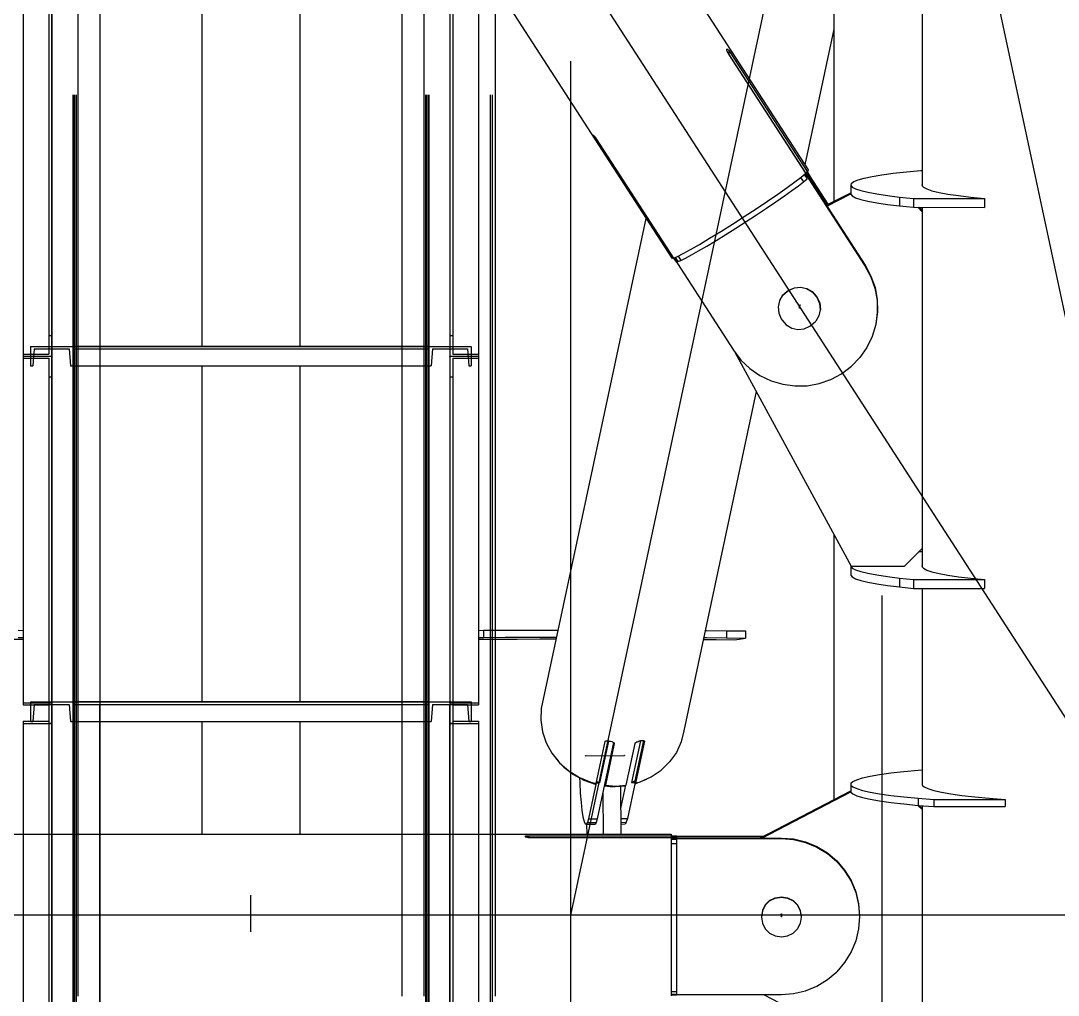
# Model space of a CAD drawing. Header units: millimetres. Extents: x 150209.93 to 150215.05, y 136675.65 to 136679.93.
# Drawn here: x 150213.5485 to 150213.6069, y 136677.2983 to 136677.3531 of the extents above; entities that cross this region are included whole.
import ezdxf

# ---------------------------------------------------------------- set-up
doc = ezdxf.new("R2010")
doc.units = ezdxf.units.MM
doc.header["$LTSCALE"] = 0.25
for name, pattern in [('CENTER', [50.8, 31.75, -6.35, 6.35, -6.35]), ('XKITLINE00', [0]), ('XKITLINE02', [4, 2, -2]), ('XKITLINE03', [6, 3, -1, 1, -1])]:
    doc.linetypes.add(name, pattern=pattern)

# ---------------------------------------------------------------- blocks, each defined once
blk = doc.blocks.new('çatıı')
at = {"color": 1, "linetype": 'XKITLINE03'}
for p, q in [((23109.01, 7919.31), (23109.01, 9590.91)), ((23122.51, 7919.31), (23122.5, 9590.95)), ((23214.99, 9590.95), (23214.99, 7919.31)), ((23220.99, 7919.31), (23220.99, 9590.91)), ((23109.01, 8517.52), (23109.01, 8614.26)), ((23220.99, 8614.26), (23220.99, 8517.52)), ((23214.99, 8520.27), (23115.01, 8520.27)), ((23115.01, 8520.27), (23115.01, 8520.27)), ((23214.99, 8520.27), (23214.99, 8520.27)), ((23109.01, 8420.07), (23109.01, 8517.52)), ((23220.99, 8517.52), (23220.99, 8420.07)), ((23214.99, 8420.27), (23115.01, 8420.27)), ((23115.01, 8420.27), (23115.01, 8420.27)), ((23214.99, 8420.27), (23214.99, 8420.27)), ((23109.01, 8317.52), (23109.01, 8414.26)), ((23220.99, 8414.26), (23220.99, 8317.52))]:
    blk.add_line(p, q, dxfattribs=at)
at = {"color": 116, "linetype": 'XKITLINE02', "true_color": 0x136734}
for p, q in [((23114.92, 9590.91), (23114.92, 7919.31)), ((23115, 9590.95), (23115.01, 7919.31)), ((23115, 9590.95), (23115.01, 7919.31)), ((23115.46, 9590.91), (23115.46, 7919.31)), ((23115.85, 9590.95), (23115.86, 7919.31)), ((23115.85, 9590.95), (23115.86, 7919.31)), ((23122.5, 9590.95), (23122.51, 7919.31)), ((23122.5, 9590.95), (23122.51, 7919.31)), ((23214.14, 9590.95), (23214.14, 7919.31)), ((23214.54, 9590.91), (23214.54, 7919.31)), ((23214.99, 9590.95), (23214.99, 7919.31)), ((23215.07, 9590.91), (23215.07, 7919.31)), ((23232.3, 9590.91), (23232.3, 7919.31)), ((23232.84, 9590.91), (23232.84, 7919.31)), ((23108.21, 8620.09), (23108.21, 8518.11)), ((23109.01, 8620.09), (23109.01, 8517.52)), ((23220.99, 8620.09), (23220.99, 8517.52)), ((23221.79, 8620.09), (23221.79, 8518.11)), ((23101.01, 8614.84), (23101.01, 8517.52)), ((23228.99, 8614.84), (23228.99, 8517.52)), ((23108.21, 8523.35), (23109.01, 8523.35)), ((23220.99, 8523.35), (23221.79, 8523.35)), ((23103.01, 8520.27), (23103.01, 8514.77)), ((23103.01, 8520.27), (23115.01, 8520.27)), ((23103.01, 8520.27), (23103.01, 8514.77)), ((23104.07, 8519.57), (23103.69, 8514.77)), ((23104.07, 8519.57), (23103.69, 8514.77)), ((23104.07, 8519.57), (23113.94, 8519.57)), ((23113.94, 8519.57), (23114.33, 8514.77)), ((23113.94, 8519.57), (23114.33, 8514.77)), ((23115.01, 8520.27), (23115.01, 8514.77)), ((23115.01, 8520.27), (23122.51, 8520.27)), ((23115.01, 8520.27), (23115.01, 8514.77)), ((23115.01, 8520.27), (23115.01, 8514.77)), ((23115.01, 8519.57), (23214.99, 8519.57)), ((23207.49, 8520.27), (23214.99, 8520.27)), ((23214.99, 8520.27), (23214.99, 8514.77)), ((23214.99, 8520.27), (23214.99, 8514.77)), ((23214.99, 8520.27), (23226.99, 8520.27)), ((23214.99, 8520.27), (23214.99, 8514.77)), ((23216.05, 8519.57), (23215.67, 8514.77)), ((23216.05, 8519.57), (23215.67, 8514.77)), ((23216.05, 8519.57), (23225.92, 8519.57)), ((23220.99, 8520.27), (23220.99, 8517.52)), ((23225.92, 8519.57), (23226.31, 8514.77)), ((23225.92, 8519.57), (23226.31, 8514.77)), ((23226.99, 8520.27), (23226.99, 8514.77)), ((23226.99, 8520.27), (23226.99, 8514.77)), ((23101.01, 8518.11), (23108.21, 8518.11)), ((23101.01, 8517.52), (23101.01, 8419.49)), ((23101.01, 8517.52), (23109.01, 8517.52)), ((23101.01, 8517.52), (23109.01, 8517.52)), ((23101.01, 8516.94), (23108.21, 8516.94)), ((23108.21, 8516.94), (23108.21, 8414.27)), ((23109.01, 8517.52), (23109.01, 8414.27)), ((23220.99, 8517.52), (23220.99, 8414.27)), ((23220.99, 8517.52), (23228.99, 8517.52)), ((23220.99, 8517.52), (23228.99, 8517.52)), ((23221.79, 8518.11), (23228.99, 8518.11)), ((23221.79, 8516.94), (23221.79, 8414.27)), ((23221.79, 8516.94), (23228.99, 8516.94)), ((23228.99, 8517.52), (23228.99, 8419.49)), ((23103.01, 8514.77), (23103.69, 8514.77)), ((23114.33, 8514.77), (23115.01, 8514.77)), ((23115.01, 8514.77), (23122.51, 8514.77)), ((23207.49, 8514.77), (23214.99, 8514.77)), ((23214.99, 8514.77), (23215.67, 8514.77)), ((23226.31, 8514.77), (23226.99, 8514.77)), ((23108.21, 8511.72), (23109.01, 8511.72)), ((23220.99, 8511.72), (23221.79, 8511.72)), ((23103.01, 8420.27), (23103.01, 8414.77)), ((23103.01, 8420.27), (23115.01, 8420.27)), ((23103.01, 8420.27), (23103.01, 8414.77)), ((23115.01, 8420.27), (23115.01, 8414.77)), ((23115.01, 8420.27), (23122.51, 8420.27)), ((23115.01, 8420.27), (23115.01, 8414.77)), ((23115.01, 8420.27), (23115.01, 8414.77)), ((23207.49, 8420.27), (23214.99, 8420.27)), ((23214.99, 8420.27), (23214.99, 8414.77)), ((23214.99, 8420.27), (23214.99, 8414.77)), ((23214.99, 8420.27), (23226.99, 8420.27)), ((23214.99, 8420.27), (23214.99, 8414.77)), ((23226.99, 8420.27), (23226.99, 8414.77)), ((23226.99, 8420.27), (23226.99, 8414.77)), ((23101.01, 8420.07), (23109.01, 8420.07)), ((23101.01, 8419.49), (23108.21, 8419.49)), ((23104.07, 8419.57), (23103.69, 8414.77)), ((23104.07, 8419.57), (23103.69, 8414.77)), ((23104.07, 8419.57), (23113.94, 8419.57)), ((23108.21, 8420.09), (23108.21, 8318.11)), ((23108.21, 8420.09), (23109.01, 8420.09)), ((23109.01, 8420.09), (23109.01, 8317.52)), ((23113.94, 8419.57), (23114.33, 8414.77)), ((23113.94, 8419.57), (23114.33, 8414.77)), ((23115.01, 8419.57), (23214.99, 8419.57)), ((23216.05, 8419.57), (23215.67, 8414.77)), ((23216.05, 8419.57), (23215.67, 8414.77)), ((23216.05, 8419.57), (23225.92, 8419.57)), ((23220.99, 8420.09), (23220.99, 8317.52)), ((23220.99, 8420.09), (23221.79, 8420.09)), ((23220.99, 8420.07), (23228.99, 8420.07)), ((23221.79, 8420.09), (23221.79, 8318.11)), ((23221.79, 8419.49), (23228.99, 8419.49)), ((23225.92, 8419.57), (23226.31, 8414.77)), ((23225.92, 8419.57), (23226.31, 8414.77)), ((23101.01, 8414.84), (23101.01, 8317.52)), ((23101.01, 8414.84), (23108.21, 8414.84)), ((23101.01, 8414.26), (23109.01, 8414.26)), ((23103.01, 8414.77), (23103.69, 8414.77)), ((23108.21, 8414.27), (23109.01, 8414.27)), ((23114.33, 8414.77), (23115.01, 8414.77)), ((23115.01, 8414.77), (23122.51, 8414.77)), ((23207.49, 8414.77), (23214.99, 8414.77)), ((23214.99, 8414.77), (23215.67, 8414.77)), ((23220.99, 8414.27), (23221.79, 8414.27)), ((23220.99, 8414.26), (23228.99, 8414.26)), ((23221.79, 8414.84), (23228.99, 8414.84)), ((23226.31, 8414.77), (23226.99, 8414.77)), ((23228.99, 8414.84), (23228.99, 8317.52)), ((23116.31, 8383.05), (23116.31, 8337.53)), ((23122.51, 8383.05), (23122.51, 8337.53)), ((23207.49, 8383.05), (23207.49, 8337.53)), ((23213.69, 8383.05), (23213.69, 8337.53)), ((23220.99, 8383.05), (23220.99, 8317.52)), ((23233.69, 8383.05), (23233.69, 8337.53))]:
    blk.add_line(p, q, dxfattribs=at)
at = {"color": 8, "linetype": 'CENTER'}
for p, q in [((23430, 8360.27), (22900, 9180.27)), ((23255, 8360.27), (23430, 9180.27)), ((23255, 8100.54), (23255, 8908.22)), ((23342.5, 7950.27), (23342.5, 8770.27)), ((23430, 8360.27), (23342.5, 8770.27)), ((23319.22, 8531.05), (23319.45, 8531.92)), ((23259.11, 8405.15), (23270.06, 8405.23)), ((23165, 8355.79), (23165, 8365.79)), ((23430, 8360.27), (22900, 8360.27)), ((23430, 7540.27), (23255, 8360.27)), ((23314.2, 8360.63), (23314.2, 8359.92))]:
    blk.add_line(p, q, dxfattribs=at)
at = {"color": 8, "linetype": 'XKITLINE00'}
for p, q in [((23046.42, 8995.8), (23321.7, 8569.91)), ((23008.1, 8970.94), (23283.37, 8545.05)), ((23353.8, 8951.04), (23353.8, 8565.48)), ((23328.91, 8704.92), (23328.91, 8561.05)), ((23151.2, 8614.77), (23151.2, 8520.27)), ((23178.8, 8614.77), (23178.8, 8520.27)), ((23328.91, 8609.52), (23320.76, 8571.36)), ((23298.82, 8603.87), (23298.91, 8603.9)), ((23298.91, 8603.9), (23299.03, 8603.84)), ((23298.82, 8603.87), (23298.79, 8603.78)), ((23298.79, 8603.78), (23298.81, 8603.61)), ((23298.81, 8603.61), (23298.88, 8603.38)), ((23298.88, 8603.38), (23298.99, 8603.11)), ((23298.99, 8603.11), (23299.15, 8602.81)), ((23299.03, 8603.84), (23299.2, 8603.71)), ((23299.08, 8602.94), (23299.58, 8603.26)), ((23299.15, 8602.81), (23299.33, 8602.51)), ((23299.2, 8603.71), (23299.38, 8603.51)), ((23299.25, 8602.64), (23299.27, 8602.65)), ((23299.25, 8602.63), (23299.27, 8602.64)), ((23299.27, 8602.64), (23299.27, 8602.61)), ((23299.27, 8602.64), (23337.76, 8543.1)), ((23299.28, 8602.65), (23299.78, 8602.98)), ((23299.33, 8602.51), (23321.01, 8568.97)), ((23299.38, 8603.51), (23299.58, 8603.26)), ((23299.58, 8603.26), (23299.78, 8602.98)), ((23299.78, 8602.98), (23321.46, 8569.43)), ((23261.24, 8579.76), (23261.22, 8579.72)), ((23261.22, 8579.72), (23261.26, 8579.6)), ((23261.24, 8579.76), (23261.31, 8579.73)), ((23261.26, 8579.6), (23261.34, 8579.41)), ((23261.31, 8579.73), (23261.43, 8579.62)), ((23261.34, 8579.41), (23261.46, 8579.18)), ((23261.43, 8579.62), (23261.58, 8579.45)), ((23261.46, 8579.18), (23261.62, 8578.9)), ((23261.58, 8579.45), (23261.76, 8579.22)), ((23261.62, 8578.9), (23261.87, 8579.06)), ((23261.62, 8578.9), (23261.8, 8578.61)), ((23261.76, 8579.22), (23261.96, 8578.95)), ((23261.8, 8578.61), (23262.07, 8578.78)), ((23261.8, 8578.61), (23283.48, 8545.06)), ((23261.96, 8578.95), (23262.15, 8578.66)), ((23262.15, 8578.66), (23283.83, 8545.11)), ((23319.75, 8567.9), (23320.97, 8568.92)), ((23320.96, 8569.11), (23321.46, 8569.43)), ((23320.96, 8569.11), (23321.09, 8569.2)), ((23321.01, 8568.97), (23320.97, 8568.92)), ((23321.09, 8569.2), (23321.9, 8567.94)), ((23321.28, 8569.32), (23322.05, 8568.13)), ((23321.43, 8569.41), (23322.11, 8568.36)), ((23321.62, 8569.6), (23321.46, 8569.43)), ((23321.7, 8569.91), (23321.62, 8569.6)), ((23342.46, 8568.52), (23345.68, 8568.96)), ((23345.68, 8568.96), (23349.35, 8569.37)), ((23349.35, 8569.37), (23353.45, 8569.76)), ((23353.45, 8569.76), (23353.8, 8569.76)), ((23315.8, 8564.94), (23318.01, 8566.56)), ((23318.01, 8566.56), (23319.75, 8567.9)), ((23318.97, 8565.47), (23320.39, 8566.58)), ((23319.61, 8567.79), (23320.39, 8566.58)), ((23320.39, 8566.58), (23321.41, 8567.44)), ((23320.63, 8568.64), (23321.41, 8567.44)), ((23320.92, 8568.88), (23337.7, 8542.91)), ((23321.77, 8567.85), (23321.9, 8567.94)), ((23322.05, 8568.13), (23321.9, 8567.94)), ((23322.03, 8568.1), (23327.16, 8560.17)), ((23322.12, 8568.27), (23322.05, 8568.13)), ((23322.11, 8568.36), (23322.12, 8568.27)), ((23322.12, 8568.25), (23327.29, 8560.24)), ((23333.87, 8566.1), (23333.73, 8565.6)), ((23333.87, 8566.1), (23334.54, 8566.61)), ((23334.54, 8566.61), (23335.75, 8567.1)), ((23335.75, 8567.1), (23337.48, 8567.59)), ((23337.48, 8567.59), (23339.72, 8568.06)), ((23339.72, 8568.06), (23342.46, 8568.52)), ((23310.26, 8561.08), (23313.19, 8563.1)), ((23313.19, 8563.1), (23315.8, 8564.94)), ((23315.05, 8562.61), (23317.17, 8564.13)), ((23317.17, 8564.13), (23318.97, 8565.47)), ((23326.83, 8560.01), (23333.73, 8563.48)), ((23327, 8559.75), (23333.73, 8563.14)), ((23333.73, 8565.6), (23334.14, 8565.09)), ((23333.73, 8565.6), (23333.73, 8563.11)), ((23333.73, 8563.11), (23334.14, 8562.6)), ((23334.14, 8565.09), (23335.08, 8564.59)), ((23335.08, 8564.59), (23336.55, 8564.1)), ((23336.55, 8564.1), (23338.53, 8563.62)), ((23338.53, 8563.62), (23341.03, 8563.16)), ((23341.03, 8563.16), (23344.01, 8562.71)), ((23341.03, 8563.15), (23341.07, 8563.15)), ((23353.8, 8565.81), (23353.73, 8565.56)), ((23353.73, 8565.56), (23354.13, 8565.06)), ((23354.13, 8565.06), (23355.07, 8564.56)), ((23355.07, 8564.56), (23356.54, 8564.07)), ((23356.54, 8564.07), (23358.53, 8563.59)), ((23358.53, 8563.59), (23361.02, 8563.12)), ((23361.02, 8563.12), (23364, 8562.68)), ((23307.09, 8558.96), (23310.26, 8561.08)), ((23310.01, 8559.14), (23312.64, 8560.93)), ((23312.64, 8560.93), (23315.05, 8562.61)), ((23334.14, 8562.6), (23335.08, 8562.1)), ((23335.08, 8562.1), (23336.55, 8561.61)), ((23336.55, 8561.61), (23338.53, 8561.13)), ((23338.53, 8561.13), (23341.03, 8560.66)), ((23341.03, 8560.66), (23344.01, 8560.22)), ((23344.01, 8562.71), (23347.46, 8562.28)), ((23344.01, 8560.22), (23347.46, 8559.79)), ((23347.46, 8562.28), (23351.34, 8561.88)), ((23347.46, 8562.28), (23347.46, 8559.79)), ((23351.34, 8561.88), (23371.34, 8561.85)), ((23351.34, 8561.88), (23351.34, 8559.39)), ((23364, 8562.68), (23367.45, 8562.25)), ((23367.45, 8562.25), (23371.34, 8561.85)), ((23371.34, 8561.85), (23371.34, 8559.36)), ((23303.78, 8556.79), (23307.09, 8558.96)), ((23304.33, 8555.4), (23307.22, 8557.28)), ((23307.22, 8557.28), (23310.01, 8559.14)), ((23347.46, 8559.79), (23351.34, 8559.39)), ((23351.34, 8559.39), (23371.34, 8559.36)), ((23352.53, 8559.39), (23353.78, 8558.14)), ((23353.03, 8559.39), (23353.8, 8558.62)), ((23353.8, 8558.21), (23353.78, 8558.14)), ((23353.78, 8558.14), (23353.78, 8463.44)), ((23353.8, 8559.38), (23353.8, 8458.32)), ((23276.11, 8556.29), (23246.68, 8418.41)), ((23297.15, 8552.58), (23300.43, 8554.64)), ((23300.43, 8554.64), (23303.78, 8556.79)), ((23301.42, 8553.53), (23304.33, 8555.4)), ((23294.03, 8550.67), (23297.15, 8552.58)), ((23295.82, 8550.04), (23298.56, 8551.73)), ((23298.56, 8551.73), (23301.42, 8553.53)), ((23288.65, 8547.51), (23291.17, 8548.96)), ((23290.93, 8547.13), (23293.25, 8548.49)), ((23291.17, 8548.96), (23294.03, 8550.67)), ((23293.25, 8548.49), (23295.82, 8550.04)), ((23283.88, 8545.12), (23284.95, 8545.56)), ((23284.95, 8545.56), (23286.56, 8546.37)), ((23285.15, 8545.66), (23285.93, 8544.46)), ((23286.56, 8546.37), (23288.65, 8547.51)), ((23287.22, 8545.09), (23288.9, 8545.99)), ((23288.9, 8545.99), (23290.93, 8547.13)), ((23283.37, 8545.05), (23283.48, 8545.06)), ((23283.48, 8545.06), (23283.75, 8545.24)), ((23283.83, 8545.11), (23283.88, 8545.12)), ((23283.9, 8545.13), (23284.58, 8544.08)), ((23283.96, 8545.15), (23300.74, 8519.19)), ((23284.29, 8545.29), (23285.05, 8544.12)), ((23284.58, 8544.08), (23284.67, 8544.05)), ((23285.05, 8544.12), (23285.93, 8544.46)), ((23285.93, 8544.46), (23287.22, 8545.09)), ((23337.76, 8543.1), (23337.7, 8542.91)), ((23337.7, 8542.91), (23339.34, 8539.88)), ((23337.76, 8543.1), (23339.39, 8540.07)), ((23339.39, 8540.07), (23339.34, 8539.88)), ((23339.34, 8539.88), (23340.48, 8536.63)), ((23339.39, 8540.07), (23340.54, 8536.82)), ((23316.26, 8536.09), (23317.86, 8536.79)), ((23317.85, 8536.73), (23319.59, 8536.9)), ((23317.86, 8536.79), (23319.61, 8536.97)), ((23319.59, 8536.9), (23321.3, 8536.53)), ((23319.61, 8536.97), (23321.32, 8536.6)), ((23340.54, 8536.82), (23341.15, 8533.44)), ((23314.52, 8534.59), (23313.64, 8533.09)), ((23314.53, 8534.66), (23313.65, 8533.15)), ((23314.52, 8534.59), (23315.82, 8535.76)), ((23314.53, 8534.66), (23315.84, 8535.82)), ((23315.82, 8535.76), (23316.24, 8536.03)), ((23315.84, 8535.82), (23315.82, 8535.76)), ((23315.84, 8535.82), (23316.26, 8536.09)), ((23316.24, 8536.03), (23317.85, 8536.73)), ((23316.26, 8536.09), (23316.24, 8536.03)), ((23321.3, 8536.53), (23322.81, 8535.65)), ((23321.32, 8536.6), (23322.83, 8535.72)), ((23322.81, 8535.65), (23323.98, 8534.35)), ((23322.83, 8535.72), (23324, 8534.41)), ((23324, 8534.41), (23323.98, 8534.35)), ((23323.98, 8534.35), (23324.25, 8533.93)), ((23324, 8534.41), (23324.27, 8533.99)), ((23324.27, 8533.99), (23324.25, 8533.93)), ((23324.25, 8533.93), (23324.96, 8532.33)), ((23324.27, 8533.99), (23324.98, 8532.39)), ((23340.48, 8536.63), (23341.1, 8533.24)), ((23313.64, 8533.09), (23313.27, 8531.38)), ((23313.27, 8531.38), (23313.45, 8529.64)), ((23324.96, 8532.33), (23325.14, 8530.59)), ((23324.98, 8532.39), (23325.16, 8530.66)), ((23341.1, 8533.24), (23341.18, 8529.8)), ((23341.15, 8533.44), (23341.24, 8530)), ((23313.45, 8529.64), (23314.15, 8528.04)), ((23314.15, 8528.04), (23314.42, 8527.62)), ((23324.77, 8528.89), (23323.89, 8527.38)), ((23325.14, 8530.59), (23324.77, 8528.89)), ((23341.18, 8529.8), (23340.72, 8526.39)), ((23341.24, 8530), (23340.77, 8526.59)), ((23314.42, 8527.62), (23315.59, 8526.32)), ((23315.59, 8526.32), (23317.11, 8525.44)), ((23317.11, 8525.44), (23318.82, 8525.07)), ((23318.82, 8525.07), (23320.56, 8525.24)), ((23320.56, 8525.24), (23322.16, 8525.95)), ((23322.16, 8525.95), (23322.58, 8526.21)), ((23322.58, 8526.21), (23323.89, 8527.38)), ((23340.72, 8526.39), (23339.73, 8523.09)), ((23340.77, 8526.59), (23340.72, 8526.39)), ((23339.73, 8523.09), (23338.24, 8519.99)), ((23338.24, 8519.99), (23336.27, 8517.17)), ((23300.74, 8519.19), (23302.83, 8516.45)), ((23301.14, 8518.66), (23333.78, 8458.49)), ((23302.83, 8516.45), (23305.33, 8514.07)), ((23336.27, 8517.17), (23333.89, 8514.68)), ((23151.2, 8514.77), (23151.2, 8420.27)), ((23178.8, 8514.77), (23178.8, 8420.27)), ((23305.33, 8514.07), (23308.17, 8512.11)), ((23331.15, 8512.6), (23333.89, 8514.68)), ((23308.17, 8512.11), (23311.28, 8510.61)), ((23311.28, 8510.61), (23314.58, 8509.62)), ((23324.85, 8509.84), (23328.11, 8510.97)), ((23328.11, 8510.97), (23331.15, 8512.6)), ((23314.58, 8509.62), (23318, 8509.15)), ((23318, 8509.15), (23321.45, 8509.23)), ((23321.45, 8509.23), (23324.85, 8509.84)), ((23307.15, 8507.58), (23286.79, 8412.19)), ((23328.91, 8467.48), (23328.91, 8392.79)), ((23348.78, 8458.46), (23353.78, 8463.44)), ((23352.87, 8462.54), (23353.45, 8462.59)), ((23353.45, 8462.59), (23353.8, 8462.59)), ((23353.8, 8463.51), (23353.78, 8463.44)), ((23333.76, 8458.53), (23333.73, 8458.43)), ((23333.73, 8458.43), (23334.14, 8457.93)), ((23333.73, 8458.43), (23333.73, 8455.94)), ((23333.78, 8458.49), (23348.78, 8458.46)), ((23353.8, 8458.65), (23353.73, 8458.4)), ((23353.73, 8458.4), (23354.13, 8457.89)), ((23333.73, 8455.94), (23334.14, 8455.44)), ((23334.14, 8457.93), (23335.08, 8457.43)), ((23334.14, 8455.44), (23335.08, 8454.94)), ((23335.08, 8457.43), (23336.55, 8456.94)), ((23336.55, 8456.94), (23338.53, 8456.46)), ((23338.53, 8456.46), (23341.03, 8455.99)), ((23341.03, 8455.99), (23344.01, 8455.54)), ((23344.01, 8455.54), (23347.45, 8455.12)), ((23347.45, 8455.12), (23351.34, 8454.71)), ((23347.45, 8455.12), (23347.45, 8452.62)), ((23354.13, 8457.89), (23355.07, 8457.39)), ((23355.07, 8457.39), (23356.54, 8456.9)), ((23356.54, 8456.9), (23358.53, 8456.42)), ((23358.53, 8456.42), (23361.02, 8455.96)), ((23361.02, 8455.96), (23364, 8455.51)), ((23364, 8455.51), (23367.45, 8455.08)), ((23335.08, 8454.94), (23336.55, 8454.44)), ((23336.55, 8454.44), (23338.53, 8453.96)), ((23338.53, 8453.96), (23341.03, 8453.5)), ((23341.03, 8453.5), (23344.01, 8453.05)), ((23344.01, 8453.05), (23347.45, 8452.62)), ((23347.45, 8452.62), (23351.34, 8452.22)), ((23351.34, 8454.71), (23371.34, 8454.68)), ((23351.34, 8454.71), (23351.34, 8452.22)), ((23351.34, 8452.22), (23371.34, 8452.19)), ((23353.8, 8452.22), (23353.8, 8396.88)), ((23367.45, 8455.08), (23371.34, 8454.68)), ((23371.34, 8454.68), (23371.34, 8452.19)), ((23249.21, 8440.51), (23251.4, 8440.51)), ((23096.39, 8437.95), (23101.01, 8437.92)), ((23099.6, 8440.43), (23101.01, 8440.42)), ((23099.6, 8438.43), (23101.01, 8438.42)), ((23228.99, 8440.42), (23230.39, 8440.43)), ((23228.99, 8438.42), (23230.39, 8438.43)), ((23228.99, 8437.92), (23233.6, 8437.95)), ((23230.39, 8440.43), (23236.53, 8440.47)), ((23230.39, 8440.43), (23230.39, 8438.43)), ((23230.39, 8438.43), (23236.53, 8438.47)), ((23233.6, 8437.95), (23239.88, 8437.98)), ((23236.53, 8440.47), (23242.81, 8440.49)), ((23236.53, 8438.47), (23242.81, 8438.49)), ((23239.88, 8437.98), (23246.28, 8437.99)), ((23242.81, 8440.49), (23249.21, 8440.51)), ((23242.81, 8438.49), (23249.21, 8438.51)), ((23246.28, 8437.99), (23250.87, 8438)), ((23249.21, 8438.51), (23250.98, 8438.51)), ((23292.27, 8437.83), (23295.83, 8437.8)), ((23292.38, 8438.38), (23293.14, 8438.37)), ((23292.81, 8440.37), (23293.14, 8440.37)), ((23293.14, 8440.37), (23298.76, 8440.31)), ((23293.14, 8438.37), (23298.76, 8438.31)), ((23295.83, 8437.8), (23301.15, 8437.73)), ((23298.76, 8440.31), (23298.76, 8438.31)), ((23298.76, 8440.31), (23304.08, 8440.25)), ((23298.76, 8438.31), (23304.08, 8438.25)), ((23301.15, 8437.73), (23304.08, 8438.25)), ((23304.08, 8440.25), (23304.08, 8438.25)), ((23246.68, 8418.41), (23246.53, 8415.16)), ((23151.2, 8414.77), (23151.2, 8383.05)), ((23178.8, 8414.77), (23178.8, 8383.05)), ((23246.53, 8415.16), (23246.99, 8411.92)), ((23246.99, 8411.92), (23248.05, 8408.78)), ((23286.79, 8412.19), (23286.03, 8409.04)), ((23248.05, 8408.78), (23249.67, 8405.84)), ((23264.51, 8409.14), (23262, 8397.38)), ((23267.01, 8408.89), (23262.42, 8387.41)), ((23265.56, 8409.27), (23263.05, 8397.51)), ((23264.62, 8409.26), (23264.51, 8409.14)), ((23264.62, 8409.26), (23264.81, 8409.35)), ((23267.05, 8408.86), (23264.67, 8397.71)), ((23267.22, 8408.6), (23264.71, 8396.84)), ((23264.81, 8409.35), (23265.09, 8409.39)), ((23265.09, 8409.39), (23265.42, 8409.39)), ((23265.33, 8409.39), (23265.56, 8409.27)), ((23265.42, 8409.39), (23265.79, 8409.34)), ((23265.56, 8409.27), (23266.08, 8409.27)), ((23265.79, 8409.34), (23266.16, 8409.26)), ((23266.16, 8409.26), (23266.5, 8409.13)), ((23266.5, 8409.13), (23266.68, 8409.04)), ((23266.68, 8409.04), (23266.8, 8409)), ((23266.8, 8409), (23267.03, 8408.88)), ((23267.03, 8408.88), (23267.17, 8408.74)), ((23267.17, 8408.74), (23267.22, 8408.6)), ((23273, 8408.64), (23270.49, 8396.88)), ((23274.59, 8409.33), (23272.08, 8397.58)), ((23273.1, 8408.78), (23273, 8408.64)), ((23275.44, 8409.43), (23273.02, 8398.1)), ((23273.1, 8408.78), (23273.3, 8408.92)), ((23275.47, 8409.42), (23273.11, 8398.36)), ((23275.66, 8409.22), (23273.15, 8397.46)), ((23273.3, 8408.92), (23273.57, 8409.05)), ((23273.57, 8409.05), (23273.7, 8409.09)), ((23273.7, 8409.09), (23273.9, 8409.18)), ((23273.9, 8409.18), (23274.25, 8409.31)), ((23274.25, 8409.31), (23274.61, 8409.4)), ((23274.33, 8409.33), (23274.59, 8409.33)), ((23274.59, 8409.33), (23274.76, 8409.43)), ((23274.61, 8409.4), (23274.95, 8409.46)), ((23274.95, 8409.46), (23275.25, 8409.46)), ((23275.25, 8409.46), (23275.47, 8409.42)), ((23275.47, 8409.42), (23275.61, 8409.34)), ((23275.61, 8409.34), (23275.66, 8409.22)), ((23286.03, 8409.04), (23284.68, 8406.08)), ((23249.67, 8405.84), (23251.82, 8403.19)), ((23284.68, 8406.08), (23282.78, 8403.4)), ((23250.45, 8404.88), (23250.82, 8404.33)), ((23250.82, 8404.33), (23251.42, 8403.68)), ((23251.82, 8403.19), (23254.42, 8400.91)), ((23252.17, 8402.88), (23253.06, 8401.93)), ((23280.4, 8401.08), (23282.78, 8403.4)), ((23253.06, 8401.93), (23255.7, 8399.91)), ((23254.42, 8400.91), (23257.39, 8399.06)), ((23255.7, 8399.91), (23258.66, 8398.32)), ((23277.6, 8399.2), (23280.4, 8401.08)), ((23339.18, 8399.4), (23341.83, 8399.86)), ((23341.83, 8399.86), (23344.98, 8400.31)), ((23344.98, 8400.31), (23348.59, 8400.73)), ((23348.59, 8400.73), (23352.65, 8401.13)), ((23352.65, 8401.13), (23353.8, 8401.22)), ((23257.39, 8399.06), (23260.65, 8397.7)), ((23257.44, 8398.97), (23257.49, 8397.59)), ((23257.49, 8397.59), (23257.66, 8394.62)), ((23258.7, 8398.51), (23258.66, 8398.32)), ((23258.66, 8398.32), (23261.85, 8397.2)), ((23262.09, 8397.51), (23259.93, 8387.4)), ((23260.65, 8397.7), (23262, 8397.38)), ((23261.9, 8397.41), (23261.85, 8397.2)), ((23262.08, 8397.77), (23262.09, 8397.51)), ((23262.09, 8397.51), (23263.05, 8397.51)), ((23262.13, 8397.99), (23263.05, 8397.51)), ((23264.54, 8397.32), (23264.57, 8396.67)), ((23264.69, 8397.26), (23264.57, 8396.67)), ((23264.66, 8397.91), (23264.69, 8397.26)), ((23264.67, 8397.71), (23264.71, 8396.84)), ((23264.71, 8396.84), (23267.61, 8396.62)), ((23267.61, 8396.62), (23270.49, 8396.88)), ((23270.41, 8396.87), (23269, 8390.3)), ((23270.37, 8396.87), (23270.34, 8396.71)), ((23273.04, 8397.58), (23270.89, 8387.47)), ((23272.08, 8397.58), (23273.02, 8398.1)), ((23272.08, 8397.58), (23273.04, 8397.58)), ((23273.13, 8397.87), (23273, 8397.28)), ((23273, 8397.28), (23274.22, 8397.73)), ((23273, 8397.38), (23273, 8397.28)), ((23273.02, 8398.1), (23273.04, 8397.58)), ((23273.1, 8398.48), (23273.13, 8397.87)), ((23273.11, 8398.36), (23273.15, 8397.46)), ((23273.15, 8397.46), (23274.47, 8397.8)), ((23274.47, 8397.8), (23277.6, 8399.2)), ((23274.88, 8397.98), (23276.09, 8398.43)), ((23276.09, 8398.43), (23276.75, 8398.82)), ((23276.11, 8398.53), (23276.09, 8398.43)), ((23333.76, 8397.41), (23334.31, 8397.92)), ((23333.76, 8397.41), (23333.76, 8396.9)), ((23333.76, 8396.9), (23333.76, 8394.91)), ((23333.76, 8396.9), (23334.31, 8396.4)), ((23334.31, 8397.92), (23335.4, 8398.42)), ((23335.4, 8398.42), (23337.03, 8398.92)), ((23337.03, 8398.92), (23339.18, 8399.4)), ((23353.76, 8397.41), (23353.8, 8397.44)), ((23353.76, 8397.41), (23353.76, 8396.9)), ((23353.76, 8396.9), (23354.31, 8396.4)), ((23257.66, 8394.62), (23257.87, 8391.97)), ((23263.99, 8394.75), (23264.09, 8383.05)), ((23264.57, 8396.67), (23266.01, 8396.54)), ((23266.06, 8396.74), (23266.01, 8396.54)), ((23266.01, 8396.54), (23267.46, 8396.5)), ((23267.46, 8396.5), (23268.91, 8396.56)), ((23268.95, 8396.74), (23268.91, 8396.56)), ((23268.91, 8396.56), (23270.34, 8396.71)), ((23268.95, 8396.56), (23269.07, 8383.05)), ((23308.13, 8382.01), (23333.76, 8395.31)), ((23308.74, 8382.01), (23333.76, 8394.99)), ((23333.76, 8394.91), (23334.31, 8394.4)), ((23334.31, 8396.4), (23335.4, 8395.9)), ((23334.31, 8394.4), (23335.4, 8393.9)), ((23335.4, 8395.9), (23337.03, 8395.4)), ((23335.4, 8393.9), (23337.03, 8393.41)), ((23337.03, 8395.4), (23339.18, 8394.92)), ((23339.18, 8394.92), (23341.83, 8394.46)), ((23341.83, 8394.46), (23344.98, 8394.01)), ((23344.98, 8394.01), (23348.59, 8393.59)), ((23354.31, 8396.4), (23355.4, 8395.9)), ((23355.4, 8395.9), (23357.03, 8395.4)), ((23357.03, 8395.4), (23359.18, 8394.92)), ((23359.18, 8394.92), (23361.83, 8394.46)), ((23361.83, 8394.46), (23364.98, 8394.01)), ((23364.98, 8394.01), (23368.59, 8393.59)), ((23257.87, 8391.97), (23258.12, 8389.72)), ((23337.03, 8393.41), (23339.18, 8392.93)), ((23339.18, 8392.93), (23341.83, 8392.46)), ((23341.83, 8392.46), (23344.98, 8392.02)), ((23344.98, 8392.02), (23348.59, 8391.6)), ((23348.59, 8393.59), (23352.65, 8393.19)), ((23348.59, 8391.6), (23352.65, 8391.2)), ((23352.61, 8391.2), (23353.8, 8390.02)), ((23352.65, 8393.19), (23352.65, 8391.2)), ((23352.65, 8393.19), (23357.11, 8392.83)), ((23352.65, 8391.2), (23357.11, 8390.83)), ((23352.96, 8391.17), (23353.8, 8390.34)), ((23353.8, 8391.1), (23353.8, 8390.18)), ((23357.11, 8392.83), (23357.11, 8390.83)), ((23357.11, 8392.83), (23377.11, 8392.83)), ((23368.59, 8393.59), (23372.65, 8393.19)), ((23372.65, 8393.19), (23377.11, 8392.83)), ((23377.11, 8392.83), (23377.11, 8390.83)), ((23258.12, 8389.72), (23258.4, 8387.95)), ((23353.8, 8390.18), (23353.8, 8390.02)), ((23353.8, 8390.02), (23353.8, 8330.21)), ((23357.11, 8390.83), (23377.11, 8390.83)), ((23258.4, 8387.95), (23258.7, 8386.69)), ((23258.7, 8386.69), (23259.02, 8385.99)), ((23259.02, 8385.99), (23259.33, 8385.88)), ((23259.64, 8386.35), (23259.33, 8385.88)), ((23259.33, 8385.88), (23261.82, 8385.9)), ((23259.44, 8385.88), (23259.46, 8383.05)), ((23259.93, 8387.4), (23259.64, 8386.35)), ((23259.64, 8386.35), (23262.13, 8386.37)), ((23259.93, 8387.4), (23262.42, 8387.41)), ((23262.13, 8386.37), (23261.82, 8385.9)), ((23262.42, 8387.41), (23262.13, 8386.37)), ((23269.03, 8387.46), (23270.89, 8387.47)), ((23269.04, 8386.42), (23270.59, 8386.43)), ((23269.04, 8385.95), (23270.28, 8385.96)), ((23270.59, 8386.43), (23270.28, 8385.96)), ((23270.89, 8387.47), (23270.59, 8386.43)), ((23046.8, 8383.05), (23283.2, 8383.05)), ((23242.11, 8382.5), (23242.19, 8382.55)), ((23242.11, 8382.5), (23242.11, 8382.45)), ((23242.11, 8382.45), (23242.19, 8382.39)), ((23242.19, 8382.55), (23242.36, 8382.59)), ((23242.19, 8382.39), (23242.36, 8382.31)), ((23242.36, 8382.59), (23242.6, 8382.63)), ((23242.36, 8382.31), (23242.6, 8382.24)), ((23242.6, 8382.63), (23242.89, 8382.65)), ((23242.6, 8382.24), (23242.89, 8382.19)), ((23242.89, 8382.65), (23243.2, 8382.65)), ((23242.89, 8382.65), (23242.89, 8382.19)), ((23242.89, 8382.19), (23243.2, 8382.18)), ((23243.2, 8382.65), (23283.2, 8382.65)), ((23243.2, 8382.65), (23243.2, 8382.18)), ((23243.2, 8382.18), (23283.2, 8382.18)), ((23283.2, 8383.05), (23283.2, 8382.65)), ((23283.2, 8382.65), (23283.2, 8382.18)), ((23283.2, 8382.62), (23284.7, 8382.62)), ((23283.2, 8382.43), (23284.7, 8382.43)), ((23283.2, 8382.24), (23283.2, 8382.18)), ((23283.2, 8382.24), (23284.7, 8382.24)), ((23283.2, 8382.18), (23283.2, 8370.1)), ((23284.7, 8382.62), (23284.7, 8382.55)), ((23284.7, 8382.56), (23309.19, 8382.56)), ((23284.7, 8382.55), (23284.7, 8382.02)), ((23284.7, 8382.4), (23308.89, 8382.4)), ((23283.2, 8382.01), (23314.2, 8382.01)), ((23283.2, 8381.85), (23314.2, 8381.85)), ((23283.2, 8381.71), (23284.7, 8381.71)), ((23283.2, 8380.43), (23284.7, 8380.43)), ((23284.7, 8381.71), (23284.7, 8373.67)), ((23314.2, 8382.01), (23317.64, 8381.74)), ((23314.2, 8382.01), (23314.2, 8381.85)), ((23314.2, 8381.85), (23317.64, 8381.58)), ((23317.64, 8381.74), (23317.64, 8381.58)), ((23317.64, 8381.74), (23320.99, 8380.94)), ((23317.64, 8381.58), (23320.99, 8380.78)), ((23320.99, 8380.94), (23324.18, 8379.62)), ((23320.99, 8380.78), (23324.18, 8379.46)), ((23324.18, 8379.62), (23327.13, 8377.82)), ((23324.18, 8379.46), (23327.13, 8377.66)), ((23327.13, 8377.82), (23329.75, 8375.59)), ((23327.13, 8377.66), (23329.75, 8375.43)), ((23284.7, 8373.67), (23284.7, 8344.23)), ((23329.75, 8375.59), (23331.99, 8372.97)), ((23329.75, 8375.43), (23331.99, 8372.81)), ((23331.99, 8372.97), (23333.8, 8370.03)), ((23331.99, 8372.81), (23333.8, 8369.88)), ((23283.2, 8370.1), (23283.2, 8347.33)), ((23333.8, 8370.03), (23335.12, 8366.85)), ((23333.8, 8369.88), (23335.12, 8366.7)), ((23310.9, 8364.44), (23312.46, 8365.23)), ((23310.9, 8364.37), (23312.46, 8365.17)), ((23310.9, 8364.37), (23312.46, 8365.17)), ((23310.9, 8364.31), (23312.46, 8365.1)), ((23312.46, 8365.23), (23314.2, 8365.5)), ((23312.46, 8365.17), (23314.2, 8365.44)), ((23312.46, 8365.17), (23314.2, 8365.44)), ((23312.46, 8365.1), (23314.2, 8365.38)), ((23314.2, 8365.5), (23314.2, 8365.44)), ((23314.2, 8365.5), (23315.93, 8365.23)), ((23314.2, 8365.44), (23315.93, 8365.17)), ((23314.2, 8365.44), (23315.93, 8365.17)), ((23314.2, 8365.44), (23314.2, 8365.38)), ((23314.2, 8365.38), (23315.93, 8365.1)), ((23315.93, 8365.23), (23317.49, 8364.44)), ((23315.93, 8365.17), (23317.49, 8364.37)), ((23315.93, 8365.17), (23317.49, 8364.37)), ((23315.93, 8365.1), (23317.49, 8364.31)), ((23335.12, 8366.85), (23335.92, 8363.51)), ((23335.12, 8366.7), (23335.92, 8363.35)), ((23309.66, 8363.2), (23308.87, 8361.64)), ((23309.66, 8363.14), (23308.87, 8361.58)), ((23309.66, 8363.14), (23308.87, 8361.58)), ((23309.66, 8363.08), (23308.87, 8361.52)), ((23309.66, 8363.2), (23310.9, 8364.44)), ((23309.66, 8363.14), (23310.9, 8364.37)), ((23309.66, 8363.14), (23310.9, 8364.37)), ((23309.66, 8363.08), (23310.9, 8364.31)), ((23317.49, 8364.44), (23318.73, 8363.2)), ((23317.49, 8364.37), (23318.73, 8363.14)), ((23317.49, 8364.37), (23318.73, 8363.14)), ((23317.49, 8364.31), (23318.73, 8363.08)), ((23318.73, 8363.2), (23319.52, 8361.64)), ((23318.73, 8363.14), (23319.52, 8361.58)), ((23318.73, 8363.14), (23319.52, 8361.58)), ((23318.73, 8363.08), (23319.52, 8361.52)), ((23335.92, 8363.51), (23336.2, 8360.08)), ((23335.92, 8363.35), (23336.2, 8359.92)), ((23308.87, 8361.64), (23308.6, 8359.92)), ((23308.87, 8361.58), (23308.6, 8359.86)), ((23308.87, 8361.58), (23308.6, 8359.86)), ((23308.87, 8361.52), (23308.6, 8359.79)), ((23308.6, 8359.79), (23308.87, 8358.07)), ((23319.52, 8361.64), (23319.8, 8359.92)), ((23319.52, 8361.58), (23319.8, 8359.86)), ((23319.52, 8361.58), (23319.8, 8359.86)), ((23319.52, 8361.52), (23319.8, 8359.79)), ((23319.8, 8359.79), (23319.52, 8358.07)), ((23336.2, 8359.92), (23335.92, 8356.49)), ((23308.87, 8358.07), (23309.66, 8356.51)), ((23309.66, 8356.51), (23310.9, 8355.28)), ((23317.49, 8355.28), (23318.73, 8356.51)), ((23319.52, 8358.07), (23318.73, 8356.51)), ((23335.92, 8356.49), (23335.12, 8353.14)), ((23310.9, 8355.28), (23312.46, 8354.48)), ((23312.46, 8354.48), (23314.2, 8354.21)), ((23314.2, 8354.21), (23315.93, 8354.48)), ((23315.93, 8354.48), (23317.49, 8355.28)), ((23335.12, 8353.14), (23333.8, 8349.96)), ((23283.2, 8347.33), (23283.2, 8338.25)), ((23333.8, 8349.96), (23331.99, 8347.03)), ((23327.13, 8342.18), (23329.75, 8344.41)), ((23331.99, 8347.03), (23329.75, 8344.41)), ((23284.7, 8344.23), (23284.7, 8338.85)), ((23324.18, 8340.38), (23327.13, 8342.18)), ((23283.2, 8338.85), (23284.7, 8338.85)), ((23284.7, 8338.85), (23284.7, 8338.11)), ((23317.64, 8338.26), (23320.99, 8339.06)), ((23320.99, 8339.06), (23324.18, 8340.38)), ((23283.2, 8338.25), (23283.2, 8337.65)), ((23283.2, 8338.11), (23284.7, 8338.11)), ((23283.2, 8337.99), (23314.2, 8337.99)), ((23283.2, 8337.93), (23284.7, 8337.93)), ((23284.7, 8337.99), (23284.7, 8337.93)), ((23309.19, 8337.99), (23333.8, 8325.23)), ((23314.2, 8337.99), (23317.64, 8338.26))]:
    blk.add_line(p, q, dxfattribs=at)
at = {"color": 7, "linetype": 'XKITLINE00'}
for p, q in [((23116.31, 8803.53), (23116.31, 8383.05)), ((23122.51, 8793.94), (23122.51, 8383.05)), ((23207.49, 8662.46), (23207.49, 8383.05)), ((23213.69, 8652.87), (23213.69, 8383.05)), ((23233.69, 8621.92), (23233.69, 8383.05)), ((23122.51, 8520.27), (23207.49, 8520.27)), ((23122.51, 8514.77), (23207.49, 8514.77)), ((23122.51, 8420.27), (23207.49, 8420.27)), ((23122.51, 8414.77), (23207.49, 8414.77))]:
    blk.add_line(p, q, dxfattribs=at)
at = {"color": 8, "linetype": 'XKITLINE00'}
for centre in [(23319.22, 8531.05), (23319.45, 8531.92), (23259.11, 8405.15), (23270.06, 8405.23), (23165, 8365.79), (23255, 8360.27), (23255, 8360.27), (23314.2, 8360.63), (23314.2, 8359.92), (23165, 8355.79)]:
    blk.add_circle(centre, 0.05, dxfattribs=at)
at = {"color": 1, "linetype": 'XKITLINE00'}
for centre in [(23115.01, 8520.27), (23115.01, 8520.27), (23214.99, 8520.27), (23214.99, 8520.27), (23109.01, 8517.52), (23109.01, 8517.52), (23220.99, 8517.52), (23220.99, 8517.52), (23109.01, 8420.07), (23115.01, 8420.27), (23115.01, 8420.27), (23214.99, 8420.27), (23214.99, 8420.27), (23220.99, 8420.07), (23109.01, 8414.26), (23220.99, 8414.26)]:
    blk.add_circle(centre, 0.05, dxfattribs=at)

msp = doc.modelspace()

# ---------------------------------------------------------------- block references
at = {"xscale": 0.0002000170049888334, "yscale": 0.0002000170049888334, "zscale": 0.0002000170049888334}
msp.add_blockref('çatıı', (150208.928067, 136675.630592), dxfattribs=at)

doc.saveas('drawing.dxf')
